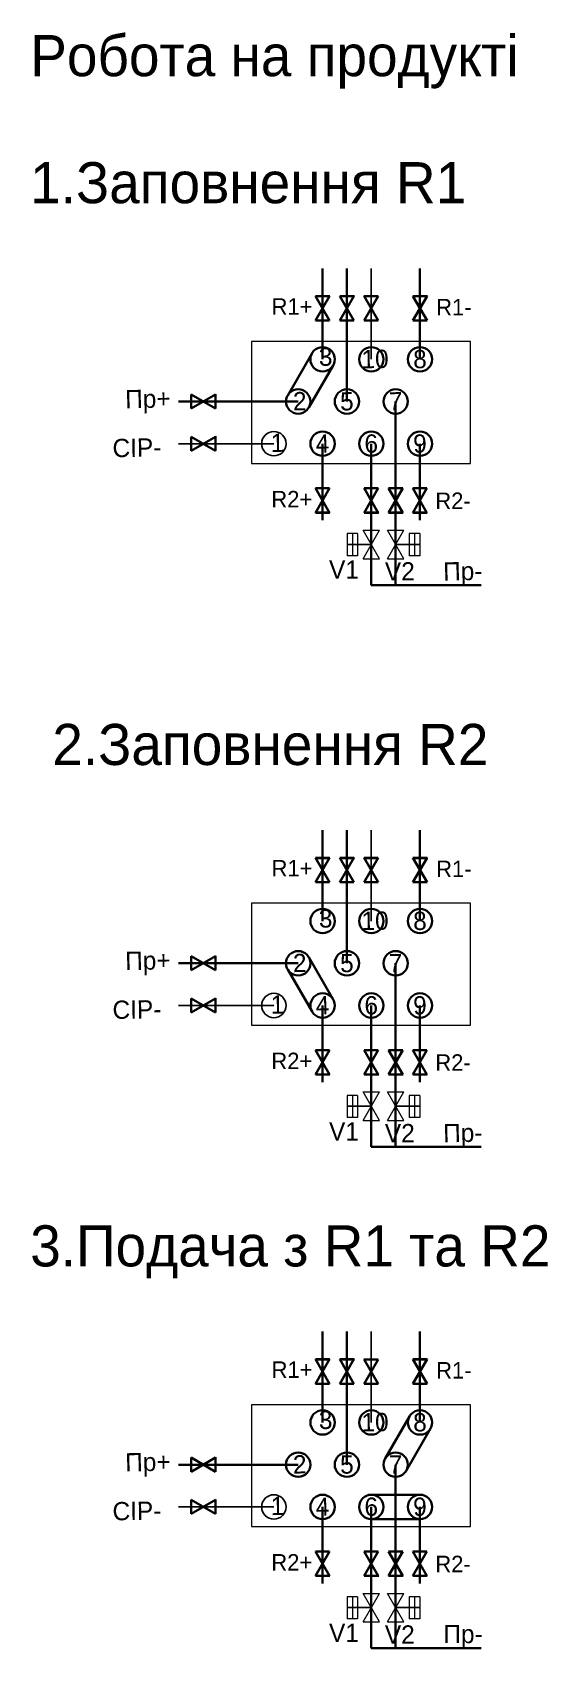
# Model space of a CAD drawing. Header units: millimetres. Extents: x -17002 to 53222, y -9739 to 11750.
# Drawn here: x -17002 to -14886, y -7012 to -381 of the extents above; entities that cross this region are included whole.
import ezdxf

# ---------------------------------------------------------------- set-up
doc = ezdxf.new("R2010")
doc.units = ezdxf.units.MM
for name, color, linetype in [('CIP 1', 3, 'Continuous'), ('CIP 2', 4, 'Continuous'), ('CIP2', 4, 'Continuous')]:
    doc.layers.add(name, color=color, linetype=linetype)
doc.layers.add('Продукт', color=33, linetype='Continuous', lineweight=30)

msp = doc.modelspace()

# ---------------------------------------------------------------- linework, layer by layer
at = {"linetype": 'Continuous', "lineweight": 30}
for p, q in [((-15953.583, -1870.581), (-15853.583, -1697.376)), ((-15866.98, -1920.581), (-15766.98, -1747.376)), ((-15766.98, -4348.38), (-15866.98, -4175.175)), ((-15853.583, -4398.38), (-15953.583, -4225.175)), ((-15553.583, -6232.147), (-15453.583, -6058.942)), ((-15466.98, -6282.147), (-15366.98, -6108.942)), ((-15610.282, -6380.352), (-15410.282, -6380.352)), ((-15610.282, -6480.352), (-15410.282, -6480.352))]:
    msp.add_line(p, q, dxfattribs=at)
at = {"color": 7, "lineweight": 13}
for p, q in [((-15666.332, -2437.451), (-15709.099, -2437.451)), ((-15709.099, -2437.451), (-15709.099, -2528.06)), ((-15687.716, -2437.451), (-15687.716, -2528.06)), ((-15666.332, -2437.451), (-15666.332, -2528.06)), ((-15576.513, -2540.389), (-15644.05, -2423.413)), ((-15644.05, -2540.389), (-15576.513, -2423.413)), ((-15644.05, -2423.413), (-15576.513, -2423.413)), ((-15476.513, -2540.389), (-15544.05, -2423.413)), ((-15544.05, -2540.389), (-15476.513, -2423.413)), ((-15544.05, -2423.413), (-15476.513, -2423.413)), ((-15411.464, -2437.451), (-15454.231, -2437.451)), ((-15454.231, -2437.451), (-15454.231, -2528.06)), ((-15432.847, -2437.451), (-15432.847, -2528.06)), ((-15411.464, -2437.451), (-15411.464, -2528.06)), ((-15666.332, -2528.06), (-15709.099, -2528.06)), ((-15644.05, -2540.389), (-15576.513, -2540.389)), ((-15544.05, -2540.389), (-15476.513, -2540.389)), ((-15411.464, -2528.06), (-15454.231, -2528.06)), ((-15666.332, -4742.044), (-15709.099, -4742.044)), ((-15709.099, -4742.044), (-15709.099, -4832.653)), ((-15687.716, -4742.044), (-15687.716, -4832.653)), ((-15666.332, -4742.044), (-15666.332, -4832.653)), ((-15576.513, -4844.983), (-15644.05, -4728.006)), ((-15644.05, -4844.983), (-15576.513, -4728.006)), ((-15644.05, -4728.006), (-15576.513, -4728.006)), ((-15476.513, -4844.983), (-15544.05, -4728.006)), ((-15544.05, -4844.983), (-15476.513, -4728.006)), ((-15544.05, -4728.006), (-15476.513, -4728.006)), ((-15411.464, -4742.044), (-15454.231, -4742.044)), ((-15454.231, -4742.044), (-15454.231, -4832.653)), ((-15432.847, -4742.044), (-15432.847, -4832.653)), ((-15411.464, -4742.044), (-15411.464, -4832.653)), ((-15666.332, -4832.653), (-15709.099, -4832.653)), ((-15411.464, -4832.653), (-15454.231, -4832.653)), ((-15644.05, -4844.983), (-15576.513, -4844.983)), ((-15544.05, -4844.983), (-15476.513, -4844.983)), ((-15666.332, -6799.017), (-15709.099, -6799.017)), ((-15709.099, -6799.017), (-15709.099, -6889.626)), ((-15687.716, -6799.017), (-15687.716, -6889.626)), ((-15666.332, -6799.017), (-15666.332, -6889.626)), ((-15576.513, -6901.955), (-15644.05, -6784.979)), ((-15644.05, -6901.955), (-15576.513, -6784.979)), ((-15644.05, -6784.979), (-15576.513, -6784.979)), ((-15476.513, -6901.955), (-15544.05, -6784.979)), ((-15544.05, -6901.955), (-15476.513, -6784.979)), ((-15544.05, -6784.979), (-15476.513, -6784.979)), ((-15411.464, -6799.017), (-15454.231, -6799.017)), ((-15454.231, -6799.017), (-15454.231, -6889.626)), ((-15432.847, -6799.017), (-15432.847, -6889.626)), ((-15411.464, -6799.017), (-15411.464, -6889.626)), ((-15666.332, -6889.626), (-15709.099, -6889.626)), ((-15411.464, -6889.626), (-15454.231, -6889.626)), ((-15644.05, -6901.955), (-15576.513, -6901.955)), ((-15544.05, -6901.955), (-15476.513, -6901.955))]:
    msp.add_line(p, q, dxfattribs=at)
at = {"linetype": 'Continuous'}
for p, q in [((-15610.282, -2481.901), (-15709.099, -2481.901)), ((-15411.464, -2481.901), (-15510.282, -2481.901)), ((-15610.282, -4786.494), (-15709.099, -4786.494)), ((-15411.464, -4786.494), (-15510.282, -4786.494)), ((-15610.282, -6843.467), (-15709.099, -6843.467)), ((-15411.464, -6843.467), (-15510.282, -6843.467))]:
    msp.add_line(p, q, dxfattribs=at)
at = {"linetype": 'Continuous', "lineweight": 15}
for points in [[(-16102.382, -2149.358), (-15202.382, -2149.358), (-15202.382, -1649.358), (-16102.382, -1649.358)], [(-16102.382, -4453.952), (-15202.382, -4453.952), (-15202.382, -3953.952), (-16102.382, -3953.952)], [(-16102.382, -6510.924), (-15202.382, -6510.924), (-15202.382, -6010.924), (-16102.382, -6010.924)]]:
    msp.add_lwpolyline(points, close=True, dxfattribs=at)
at = {"layer": 'CIP 1', "linetype": 'Continuous', "lineweight": 30}
for p, q in [((-15710.282, -1895.581), (-15710.282, -1349.358)), ((-15710.282, -4200.175), (-15710.282, -3653.952)), ((-15710.282, -6257.147), (-15710.282, -5710.924))]:
    msp.add_line(p, q, dxfattribs=at)
at = {"layer": 'CIP 1'}
for p, q in [((-15610.282, -1722.376), (-15610.282, -1349.358)), ((-16010.282, -2068.786), (-16402.382, -2068.786)), ((-15610.282, -4026.97), (-15610.282, -3653.952)), ((-16010.282, -4373.38), (-16402.382, -4373.38)), ((-15610.282, -6083.942), (-15610.282, -5710.924)), ((-16010.282, -6430.352), (-16402.382, -6430.352))]:
    msp.add_line(p, q, dxfattribs=at)
at = {"layer": 'CIP 1', "color": 7}
for centre in [(-16010.282, -2068.786), (-16010.282, -2068.786), (-16010.282, -2068.786), (-16010.282, -4373.38), (-16010.282, -4373.38), (-16010.282, -4373.38), (-16010.282, -6430.352), (-16010.282, -6430.352), (-16010.282, -6430.352)]:
    msp.add_circle(centre, 50, dxfattribs=at)
at = {"layer": 'Продукт'}
for p, q in [((-15810.282, -1722.376), (-15810.282, -1349.358)), ((-15410.282, -1722.376), (-15410.282, -1349.358)), ((-15910.282, -1895.581), (-16402.382, -1895.581)), ((-15510.282, -1895.581), (-15510.282, -2648.508)), ((-15810.282, -2068.786), (-15810.282, -2382.719)), ((-15610.282, -2068.786), (-15610.282, -2648.508)), ((-15410.891, -2068.786), (-15410.891, -2382.719)), ((-15810.282, -4026.97), (-15810.282, -3653.952)), ((-15410.282, -4026.97), (-15410.282, -3653.952)), ((-15910.282, -4200.175), (-16402.382, -4200.175)), ((-15510.282, -4200.175), (-15510.282, -4953.102)), ((-15810.282, -4373.38), (-15810.282, -4687.313)), ((-15610.282, -4373.38), (-15610.282, -4953.102)), ((-15410.891, -4373.38), (-15410.891, -4687.313)), ((-15810.282, -6083.942), (-15810.282, -5710.924)), ((-15410.282, -6083.942), (-15410.282, -5710.924)), ((-15910.282, -6257.147), (-16402.382, -6257.147)), ((-15510.282, -6257.147), (-15510.282, -7010.074)), ((-15810.282, -6430.352), (-15810.282, -6744.285)), ((-15610.282, -6430.352), (-15610.282, -7010.074)), ((-15410.891, -6430.352), (-15410.891, -6744.285))]:
    msp.add_line(p, q, dxfattribs=at)
at = {"layer": 'Продукт', "color": 7}
for p, q in [((-15781.414, -1463.369), (-15839.149, -1463.369)), ((-15839.149, -1463.369), (-15781.414, -1563.369)), ((-15781.414, -1463.369), (-15839.149, -1563.369)), ((-15779.862, -1463.793), (-15837.597, -1463.793)), ((-15681.414, -1463.369), (-15739.149, -1463.369)), ((-15739.149, -1463.369), (-15681.414, -1563.369)), ((-15681.414, -1463.369), (-15739.149, -1563.369)), ((-15679.862, -1463.793), (-15737.597, -1463.793)), ((-15640.701, -1463.955), (-15582.966, -1463.955)), ((-15639.149, -1463.531), (-15581.414, -1463.531)), ((-15581.414, -1463.531), (-15639.149, -1563.531)), ((-15639.149, -1463.531), (-15581.414, -1563.531)), ((-15381.414, -1463.369), (-15439.149, -1463.369)), ((-15439.149, -1463.369), (-15381.414, -1563.369)), ((-15381.414, -1463.369), (-15439.149, -1563.369)), ((-15379.862, -1463.793), (-15437.597, -1463.793)), ((-15781.414, -1563.369), (-15839.149, -1563.369)), ((-15681.414, -1563.369), (-15739.149, -1563.369)), ((-15639.149, -1563.531), (-15581.414, -1563.531)), ((-15381.414, -1563.369), (-15439.149, -1563.369)), ((-16349.971, -1866.714), (-16349.971, -1924.449)), ((-16249.971, -1924.449), (-16349.971, -1866.714)), ((-16249.971, -1866.714), (-16349.971, -1924.449)), ((-16250.394, -1865.162), (-16250.394, -1922.897)), ((-16249.971, -1866.714), (-16249.971, -1924.449)), ((-16349.971, -2039.919), (-16349.971, -2097.654)), ((-16249.971, -2097.654), (-16349.971, -2039.919)), ((-16249.971, -2039.919), (-16349.971, -2097.654)), ((-16250.394, -2038.367), (-16250.394, -2096.102)), ((-16249.971, -2039.919), (-16249.971, -2097.654)), ((-15781.414, -2251.749), (-15839.149, -2251.749)), ((-15839.149, -2351.749), (-15781.414, -2251.749)), ((-15781.414, -2351.749), (-15839.149, -2251.749)), ((-15581.414, -2251.749), (-15639.149, -2251.749)), ((-15639.149, -2351.749), (-15581.414, -2251.749)), ((-15581.414, -2351.749), (-15639.149, -2251.749)), ((-15481.414, -2251.749), (-15539.149, -2251.749)), ((-15539.149, -2351.749), (-15481.414, -2251.749)), ((-15481.414, -2351.749), (-15539.149, -2251.749)), ((-15382.023, -2251.749), (-15439.758, -2251.749)), ((-15439.758, -2351.749), (-15382.023, -2251.749)), ((-15382.023, -2351.749), (-15439.758, -2251.749)), ((-15781.414, -2351.749), (-15839.149, -2351.749)), ((-15779.862, -2351.325), (-15837.597, -2351.325)), ((-15581.414, -2351.749), (-15639.149, -2351.749)), ((-15579.862, -2351.325), (-15637.597, -2351.325)), ((-15481.414, -2351.749), (-15539.149, -2351.749)), ((-15479.862, -2351.325), (-15537.597, -2351.325)), ((-15382.023, -2351.749), (-15439.758, -2351.749)), ((-15380.471, -2351.325), (-15438.206, -2351.325)), ((-15781.414, -3767.963), (-15839.149, -3767.963)), ((-15839.149, -3767.963), (-15781.414, -3867.963)), ((-15781.414, -3767.963), (-15839.149, -3867.963)), ((-15779.862, -3768.386), (-15837.597, -3768.386)), ((-15681.414, -3767.963), (-15739.149, -3767.963)), ((-15739.149, -3767.963), (-15681.414, -3867.963)), ((-15681.414, -3767.963), (-15739.149, -3867.963)), ((-15679.862, -3768.386), (-15737.597, -3768.386)), ((-15640.701, -3768.548), (-15582.966, -3768.548)), ((-15639.149, -3768.124), (-15581.414, -3768.124)), ((-15581.414, -3768.124), (-15639.149, -3868.124)), ((-15639.149, -3768.124), (-15581.414, -3868.124)), ((-15381.414, -3767.963), (-15439.149, -3767.963)), ((-15439.149, -3767.963), (-15381.414, -3867.963)), ((-15381.414, -3767.963), (-15439.149, -3867.963)), ((-15379.862, -3768.386), (-15437.597, -3768.386)), ((-15781.414, -3867.963), (-15839.149, -3867.963)), ((-15681.414, -3867.963), (-15739.149, -3867.963)), ((-15639.149, -3868.124), (-15581.414, -3868.124)), ((-15381.414, -3867.963), (-15439.149, -3867.963)), ((-16349.971, -4171.307), (-16349.971, -4229.042)), ((-16249.971, -4229.042), (-16349.971, -4171.307)), ((-16249.971, -4171.307), (-16349.971, -4229.042)), ((-16250.394, -4169.755), (-16250.394, -4227.49)), ((-16249.971, -4171.307), (-16249.971, -4229.042)), ((-16349.971, -4344.512), (-16349.971, -4402.247)), ((-16249.971, -4402.247), (-16349.971, -4344.512)), ((-16249.971, -4344.512), (-16349.971, -4402.247)), ((-16250.394, -4342.96), (-16250.394, -4400.695)), ((-16249.971, -4344.512), (-16249.971, -4402.247)), ((-15781.414, -4556.343), (-15839.149, -4556.343)), ((-15839.149, -4656.343), (-15781.414, -4556.343)), ((-15781.414, -4656.343), (-15839.149, -4556.343)), ((-15581.414, -4556.343), (-15639.149, -4556.343)), ((-15639.149, -4656.343), (-15581.414, -4556.343)), ((-15581.414, -4656.343), (-15639.149, -4556.343)), ((-15481.414, -4556.343), (-15539.149, -4556.343)), ((-15539.149, -4656.343), (-15481.414, -4556.343)), ((-15481.414, -4656.343), (-15539.149, -4556.343)), ((-15382.023, -4556.343), (-15439.758, -4556.343)), ((-15439.758, -4656.343), (-15382.023, -4556.343)), ((-15382.023, -4656.343), (-15439.758, -4556.343)), ((-15781.414, -4656.343), (-15839.149, -4656.343)), ((-15779.862, -4655.919), (-15837.597, -4655.919)), ((-15581.414, -4656.343), (-15639.149, -4656.343)), ((-15579.862, -4655.919), (-15637.597, -4655.919)), ((-15481.414, -4656.343), (-15539.149, -4656.343)), ((-15479.862, -4655.919), (-15537.597, -4655.919)), ((-15382.023, -4656.343), (-15439.758, -4656.343)), ((-15380.471, -4655.919), (-15438.206, -4655.919)), ((-15781.414, -5824.935), (-15839.149, -5824.935)), ((-15839.149, -5824.935), (-15781.414, -5924.935)), ((-15781.414, -5824.935), (-15839.149, -5924.935)), ((-15779.862, -5825.359), (-15837.597, -5825.359)), ((-15681.414, -5824.935), (-15739.149, -5824.935)), ((-15739.149, -5824.935), (-15681.414, -5924.935)), ((-15681.414, -5824.935), (-15739.149, -5924.935)), ((-15679.862, -5825.359), (-15737.597, -5825.359)), ((-15640.701, -5825.52), (-15582.966, -5825.52)), ((-15639.149, -5825.097), (-15581.414, -5825.097)), ((-15581.414, -5825.097), (-15639.149, -5925.097)), ((-15639.149, -5825.097), (-15581.414, -5925.097)), ((-15381.414, -5824.935), (-15439.149, -5824.935)), ((-15439.149, -5824.935), (-15381.414, -5924.935)), ((-15381.414, -5824.935), (-15439.149, -5924.935)), ((-15379.862, -5825.359), (-15437.597, -5825.359)), ((-15781.414, -5924.935), (-15839.149, -5924.935)), ((-15681.414, -5924.935), (-15739.149, -5924.935)), ((-15639.149, -5925.097), (-15581.414, -5925.097)), ((-15381.414, -5924.935), (-15439.149, -5924.935)), ((-16349.971, -6228.28), (-16349.971, -6286.015)), ((-16249.971, -6286.015), (-16349.971, -6228.28)), ((-16249.971, -6228.28), (-16349.971, -6286.015)), ((-16250.394, -6226.727), (-16250.394, -6284.462)), ((-16249.971, -6228.28), (-16249.971, -6286.015)), ((-16349.971, -6401.485), (-16349.971, -6459.22)), ((-16249.971, -6459.22), (-16349.971, -6401.485)), ((-16249.971, -6401.485), (-16349.971, -6459.22)), ((-16250.394, -6399.933), (-16250.394, -6457.668)), ((-16249.971, -6401.485), (-16249.971, -6459.22)), ((-15781.414, -6613.315), (-15839.149, -6613.315)), ((-15839.149, -6713.315), (-15781.414, -6613.315)), ((-15781.414, -6713.315), (-15839.149, -6613.315)), ((-15581.414, -6613.315), (-15639.149, -6613.315)), ((-15639.149, -6713.315), (-15581.414, -6613.315)), ((-15581.414, -6713.315), (-15639.149, -6613.315)), ((-15481.414, -6613.315), (-15539.149, -6613.315)), ((-15539.149, -6713.315), (-15481.414, -6613.315)), ((-15481.414, -6713.315), (-15539.149, -6613.315)), ((-15382.023, -6613.315), (-15439.758, -6613.315)), ((-15439.758, -6713.315), (-15382.023, -6613.315)), ((-15382.023, -6713.315), (-15439.758, -6613.315)), ((-15781.414, -6713.315), (-15839.149, -6713.315)), ((-15779.862, -6712.891), (-15837.597, -6712.891)), ((-15581.414, -6713.315), (-15639.149, -6713.315)), ((-15579.862, -6712.891), (-15637.597, -6712.891)), ((-15481.414, -6713.315), (-15539.149, -6713.315)), ((-15479.862, -6712.891), (-15537.597, -6712.891)), ((-15382.023, -6713.315), (-15439.758, -6713.315)), ((-15380.471, -6712.891), (-15438.206, -6712.891))]:
    msp.add_line(p, q, dxfattribs=at)
at = {"layer": 'Продукт', "linetype": 'Continuous', "lineweight": 30}
for p, q in [((-15610.282, -2648.508), (-15159.562, -2648.508)), ((-15610.282, -4953.102), (-15159.562, -4953.102)), ((-15610.282, -7010.074), (-15159.562, -7010.074))]:
    msp.add_line(p, q, dxfattribs=at)
at = {"layer": 'Продукт', "color": 7}
for centre in [(-15810.282, -1722.376), (-15610.282, -1722.376), (-15410.282, -1722.376), (-15910.282, -1895.581), (-15710.282, -1895.581), (-15510.282, -1895.581), (-15810.282, -2068.786), (-15610.282, -2068.786), (-15410.282, -2068.786), (-15810.282, -4026.97), (-15610.282, -4026.97), (-15410.282, -4026.97), (-15910.282, -4200.175), (-15710.282, -4200.175), (-15510.282, -4200.175), (-15810.282, -4373.38), (-15610.282, -4373.38), (-15410.282, -4373.38), (-15810.282, -6083.942), (-15610.282, -6083.942), (-15410.282, -6083.942), (-15910.282, -6257.147), (-15710.282, -6257.147), (-15510.282, -6257.147), (-15810.282, -6430.352), (-15610.282, -6430.352), (-15410.282, -6430.352)]:
    msp.add_circle(centre, 50, dxfattribs=at)

# ---------------------------------------------------------------- texts
at = {"color": 7, "lineweight": 30}
for s, p in [('Робота на продуктi', (-17010.58, -561.004)), ('1.Заповнення R1', (-17010.729, -1082.31)), ('2.Заповнення R2', (-16919.807, -3386.904)), ('3.Подача з R1 та R2', (-17010.729, -5443.876))]:
    msp.add_text(s, height=168.75, rotation=360, dxfattribs=at).set_placement(p)
at = {"color": 7}
for s, p in [('R1+', (-16019.554, -1539.408)), ('R1-', (-15344.067, -1542.107)), ('R2+', (-16020.723, -2329.872)), ('R2-', (-15347.344, -2336.573)), ('R1+', (-16019.554, -3844.001)), ('R1-', (-15344.067, -3846.7)), ('R2+', (-16020.723, -4634.466)), ('R2-', (-15347.344, -4641.166)), ('R1+', (-16019.554, -5900.974)), ('R1-', (-15344.067, -5903.672)), ('R2+', (-16020.723, -6691.438)), ('R2-', (-15347.344, -6698.139))]:
    msp.add_text(s, height=67.5, dxfattribs=at).set_placement(p)
at = {"color": 1}
for s, p in [('V1', (-15783.754, -2622.775)), ('V2', (-15554.532, -2629.788)), ('V1', (-15783.754, -4927.369)), ('V2', (-15554.532, -4934.382)), ('V1', (-15783.754, -6984.341)), ('V2', (-15554.532, -6991.354))]:
    msp.add_text(s, height=75, dxfattribs=at).set_placement(p)
at = {"layer": 'CIP 1', "color": 7}
for s, p in [('Пр+ ', (-16620.075, -1923.626)), ('5', (-15737.737, -1932.786)), ('1', (-16022.623, -2102.807)), ('Пр+ ', (-16620.075, -4228.219)), ('5', (-15737.737, -4237.379)), ('1', (-16022.623, -4407.401)), ('Пр+ ', (-16620.075, -6285.192)), ('5', (-15737.737, -6294.352)), ('1', (-16022.623, -6464.373))]:
    msp.add_text(s, height=75, rotation=1, dxfattribs=at).set_placement(p)
at = {"layer": 'CIP 2', "color": 7, "lineweight": 35}
for p in [(-15650, -1759.581), (-15650, -4064.174), (-15650, -6121.147)]:
    msp.add_text('10', height=75, rotation=1, dxfattribs=at).set_placement(p)
at = {"layer": 'CIP2', "color": 7}
for s, rotation, p in [('CIP-', 1, (-16672.144, -2124.284)), ('Пр-', 1, (-15314.438, -2630.432)), ('CIP-', 1, (-16672.144, -4428.877)), ('Пр-', 1, (-15314.438, -4935.026)), ('CIP-', 1, (-16672.144, -6485.849)), ('Пр-', 360, (-15314.099, -6989.298))]:
    msp.add_text(s, height=75, rotation=rotation, dxfattribs=at).set_placement(p)
at = {"layer": 'Продукт', "color": 7}
for s, p in [('3', (-15824.907, -1749.678)), ('8', (-15437.737, -1759.581)), ('2', (-15931.352, -1932.212)), ('7', (-15537.737, -1932.786)), ('4', (-15837.737, -2105.991)), ('6', (-15637.737, -2105.991)), ('9', (-15437.737, -2105.991)), ('3', (-15824.907, -4054.272)), ('8', (-15437.737, -4064.174)), ('2', (-15931.352, -4236.806)), ('7', (-15537.737, -4237.379)), ('4', (-15837.737, -4410.584)), ('6', (-15637.737, -4410.584)), ('9', (-15437.737, -4410.584)), ('3', (-15824.907, -6111.244)), ('8', (-15437.737, -6121.147)), ('2', (-15931.352, -6293.778)), ('7', (-15537.737, -6294.352)), ('4', (-15837.737, -6467.557)), ('6', (-15637.737, -6467.557)), ('9', (-15437.737, -6467.557))]:
    msp.add_text(s, height=75, rotation=1, dxfattribs=at).set_placement(p)

doc.saveas('drawing.dxf')
